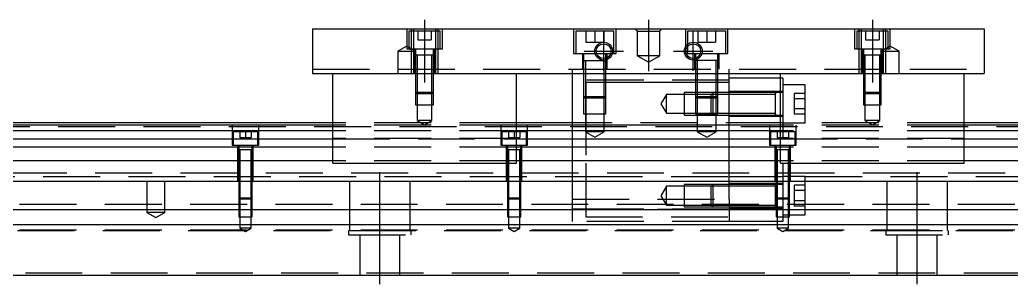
# Model space of a CAD drawing. Extents: x -12 to 879, y -268 to 77.
# Drawn here: x 209.6 to 431, y -224.1 to -165.1 of the extents above; entities that cross this region are included whole.
import ezdxf

# ---------------------------------------------------------------- set-up
doc = ezdxf.new("R2010")
doc.units = 0
doc.linetypes.add('CENTER', pattern=[50.8, 31.75, -6.35, 6.35, -6.35])
doc.linetypes.add('DASHED', pattern=[19.05, 12.7, -6.35])
doc.layers.get('0').update_dxf_attribs({"linetype": 'CONTINUOUS'})
doc.layers.add('CENTER', color=1, linetype='CENTER')

msp = doc.modelspace()

# ---------------------------------------------------------------- linework, layer by layer
at = {"color": 7, "linetype": 'CONTINUOUS'}
for p, q in [((275, -167.12), (425, -167.12)), ((275, -167.12), (275, -177.12)), ((425, -167.12), (425, -177.12)), ((275, -177.12), (425, -177.12)), ((279.5, -197.12), (279.5, -177.12)), ((320.5, -197.12), (320.5, -177.12)), ((333, -188.62), (333, -177.12)), ((368, -188.62), (368, -177.12)), ((379.5, -178.12), (368, -178.12)), ((379.5, -197.12), (379.5, -177.12)), ((420.5, -197.12), (420.5, -177.12)), ((279.5, -188.12), (60.5, -188.12)), ((333, -188.12), (320.5, -188.12)), ((650, -188.12), (420.5, -188.12)), ((279.5, -188.62), (0, -188.62)), ((279.5, -189.87), (0, -189.87)), ((379.5, -188.62), (320.5, -188.62)), ((379.5, -189.87), (320.5, -189.87)), ((700, -188.62), (420.5, -188.62)), ((700, -189.87), (420.5, -189.87)), ((0, -191.65), (279.5, -191.65)), ((320.5, -191.65), (379.5, -191.65)), ((420.5, -191.65), (700, -191.65)), ((279.5, -193.54), (0, -193.54)), ((379.5, -193.54), (320.5, -193.54)), ((700, -193.54), (420.5, -193.54)), ((279.5, -196.6), (0, -196.6)), ((379.5, -196.6), (320.5, -196.6)), ((700, -196.6), (420.5, -196.6)), ((279.5, -197.12), (320.5, -197.12)), ((379.5, -197.12), (420.5, -197.12)), ((0, -201.12), (700, -201.12)), ((0, -207.42), (700, -207.42)), ((0, -210.82), (700, -210.82)), ((0, -222.12), (700, -222.12))]:
    msp.add_line(p, q, dxfattribs=at)
at = {"color": 3, "linetype": 'DASHED'}
for p, q in [((296, -167.12), (296, -171.62)), ((303.5, -167.62), (296.5, -167.62)), ((296.5, -167.62), (296.5, -171.62)), ((297, -167.12), (297, -167.62)), ((297, -167.62), (297, -171.62)), ((297.5, -167.12), (297.5, -177.12)), ((298.5, -167.62), (298.5, -169.62)), ((300, -167.62), (300, -169.62)), ((301.5, -167.62), (301.5, -169.62)), ((302.5, -177.12), (302.5, -167.12)), ((303, -167.62), (303, -167.12)), ((303, -171.62), (303, -167.62)), ((303.5, -171.62), (303.5, -167.62)), ((304, -171.62), (304, -167.12)), ((333.25, -167.12), (333.25, -172.62)), ((342.25, -167.62), (333.75, -167.62)), ((333.75, -167.62), (333.75, -172.62)), ((336, -167.62), (336, -170.12)), ((338, -167.62), (338, -170.12)), ((340, -167.62), (340, -170.12)), ((342.25, -172.62), (342.25, -167.62)), ((342.75, -172.62), (342.75, -167.12)), ((347, -167.12), (347.5, -167.62)), ((347.5, -167.62), (347.5, -173.12)), ((347.5, -167.62), (352.5, -167.62)), ((352.5, -167.62), (353, -167.12)), ((352.5, -173.12), (352.5, -167.62)), ((358.25, -167.12), (358.25, -172.62)), ((367.25, -167.62), (358.75, -167.62)), ((358.75, -167.62), (358.75, -170.56)), ((361, -167.62), (361, -170.12)), ((363, -167.62), (363, -170.12)), ((365, -167.62), (365, -170.12)), ((367.25, -172.62), (367.25, -167.62)), ((367.75, -172.62), (367.75, -167.12)), ((396, -167.12), (396, -171.62)), ((403.5, -167.62), (396.5, -167.62)), ((396.5, -167.62), (396.5, -171.62)), ((397, -167.12), (397, -167.62)), ((397, -167.62), (397, -171.62)), ((397.5, -167.12), (397.5, -177.12)), ((398.5, -167.62), (398.5, -169.62)), ((400, -167.62), (400, -169.62)), ((401.5, -167.62), (401.5, -169.62)), ((402.5, -177.12), (402.5, -167.12)), ((403, -167.62), (403, -167.12)), ((403, -171.62), (403, -167.62)), ((403.5, -171.62), (403.5, -167.62)), ((404, -171.62), (404, -167.12)), ((298.5, -169.62), (300, -169.62)), ((300, -169.62), (301.5, -169.62)), ((336, -170.12), (338, -170.12)), ((338, -170.12), (340, -170.12)), ((361, -170.12), (363, -170.12)), ((363, -170.12), (365, -170.12)), ((398.5, -169.62), (400, -169.62)), ((400, -169.62), (401.5, -169.62)), ((296, -170.97), (294, -172.12)), ((294, -172.12), (298, -172.12)), ((294, -172.12), (294, -177.12)), ((298, -172.12), (296, -170.97)), ((296, -171.62), (304, -171.62)), ((297, -171.62), (297, -177.12)), ((297.75, -171.62), (297.75, -177.12)), ((298, -171.62), (298, -173.02)), ((302, -173.02), (302, -171.62)), ((302.25, -177.12), (302.25, -171.62)), ((303, -177.12), (303, -171.62)), ((333.25, -172.62), (342.75, -172.62)), ((335.25, -172.62), (335.25, -176.12)), ((335.5, -172.62), (335.5, -174.22)), ((340.5, -173.69), (340.5, -172.62)), ((340.75, -176.12), (340.75, -172.62)), ((358.25, -172.62), (367.75, -172.62)), ((358.75, -170.56), (358.75, -171.04)), ((358.75, -171.04), (358.75, -172.62)), ((360.25, -172.62), (360.25, -176.12)), ((360.5, -172.62), (360.5, -173.69)), ((365.5, -174.22), (365.5, -172.62)), ((365.75, -176.12), (365.75, -172.62)), ((396, -171.62), (404, -171.62)), ((397, -171.62), (397, -177.12)), ((397.75, -171.62), (397.75, -177.12)), ((398, -171.62), (398, -173.02)), ((404, -170.97), (402, -172.12)), ((402, -173.02), (402, -171.62)), ((402, -172.12), (406, -172.12)), ((402.25, -177.12), (402.25, -171.62)), ((403, -177.12), (403, -171.62)), ((406, -172.12), (404, -170.97)), ((406, -177.12), (406, -172.12)), ((298, -173.01), (298, -173.02)), ((298.22, -173.02), (298, -173.02)), ((298, -173.02), (298, -173.03)), ((298, -173.02), (298, -177.12)), ((301.78, -173.02), (298.22, -173.02)), ((298.35, -173.02), (298.35, -177.12)), ((301.65, -177.12), (301.65, -173.02)), ((302, -173.02), (301.78, -173.02)), ((302, -173.02), (302, -173.01)), ((302, -173.03), (302, -173.02)), ((302, -177.12), (302, -173.02)), ((335.5, -174.21), (335.5, -174.22)), ((335.5, -174.22), (335.76, -174.22)), ((335.5, -174.22), (340.5, -174.22)), ((335.5, -174.22), (335.5, -174.22)), ((335.5, -174.22), (335.5, -176.12)), ((335.9, -174.22), (335.9, -176.12)), ((340.1, -176.12), (340.1, -174.22)), ((340.5, -174.06), (340.5, -173.69)), ((340.5, -174.22), (340.5, -174.06)), ((340.5, -174.22), (340.5, -174.21)), ((340.5, -174.22), (340.5, -174.22)), ((340.5, -176.12), (340.5, -174.22)), ((352.5, -173.12), (347.5, -173.12)), ((350, -174.56), (347.5, -173.12)), ((350, -174.56), (352.5, -173.12)), ((360.5, -173.69), (360.5, -174.06)), ((360.5, -174.06), (360.5, -174.22)), ((360.5, -174.21), (360.5, -174.22)), ((360.76, -174.22), (360.5, -174.22)), ((360.5, -174.22), (360.5, -174.22)), ((360.5, -174.22), (360.5, -176.12)), ((365.24, -174.22), (360.76, -174.22)), ((360.9, -174.22), (360.9, -176.12)), ((365.1, -176.12), (365.1, -174.22)), ((365.5, -174.22), (365.24, -174.22)), ((365.5, -174.22), (365.5, -174.21)), ((365.5, -174.22), (365.5, -174.22)), ((365.5, -176.12), (365.5, -174.22)), ((398, -173.01), (398, -173.02)), ((398.22, -173.02), (398, -173.02)), ((398, -173.02), (398, -177.12)), ((398, -173.02), (398, -173.03)), ((401.78, -173.02), (398.22, -173.02)), ((398.35, -173.02), (398.35, -177.12)), ((401.65, -177.12), (401.65, -173.02)), ((402, -173.02), (401.78, -173.02)), ((402, -173.02), (402, -173.01)), ((402, -177.12), (402, -173.02)), ((402, -173.03), (402, -173.02)), ((275, -176.12), (425, -176.12)), ((333, -177.12), (333, -176.12)), ((335.5, -176.12), (335.5, -177.12)), ((335.5, -176.12), (335.5, -177.12)), ((335.9, -176.12), (335.9, -177.12)), ((340.1, -177.12), (340.1, -176.12)), ((340.5, -177.12), (340.5, -176.12)), ((340.5, -177.12), (340.5, -176.12)), ((360.5, -176.12), (360.5, -177.12)), ((360.5, -176.12), (360.5, -177.12)), ((360.9, -176.12), (360.9, -177.12)), ((365.1, -177.12), (365.1, -176.12)), ((365.5, -177.12), (365.5, -176.12)), ((365.5, -177.12), (365.5, -176.12)), ((368, -177.12), (368, -176.12)), ((298, -177.12), (298, -181.27)), ((298, -177.12), (298, -181.27)), ((298.35, -177.12), (298.35, -181.62)), ((301.65, -181.62), (301.65, -177.12)), ((302, -181.27), (302, -177.12)), ((302, -181.27), (302, -177.12)), ((368, -178.62), (333, -178.62)), ((335.5, -177.12), (335.5, -182.22)), ((335.5, -177.12), (335.5, -182.22)), ((335.9, -177.12), (335.9, -182.62)), ((336, -179.12), (336, -182.62)), ((340.1, -179.12), (336, -179.12)), ((340.1, -182.62), (340.1, -177.12)), ((340.5, -179.12), (340.1, -179.12)), ((340.5, -182.22), (340.5, -177.12)), ((340.5, -182.22), (340.5, -177.12)), ((345.5, -179.12), (340.5, -179.12)), ((354.5, -179.12), (345.5, -179.12)), ((360.5, -179.12), (354.5, -179.12)), ((360.5, -177.12), (360.5, -182.22)), ((360.5, -177.12), (360.5, -182.22)), ((360.9, -179.12), (360.5, -179.12)), ((360.9, -177.12), (360.9, -182.62)), ((365.1, -179.12), (360.9, -179.12)), ((365.1, -182.62), (365.1, -177.12)), ((365.5, -179.12), (365.1, -179.12)), ((365.5, -182.22), (365.5, -177.12)), ((365.5, -182.22), (365.5, -177.12)), ((368, -179.12), (365.5, -179.12)), ((380, -178.12), (379.5, -178.12)), ((380, -178.12), (380, -201.12)), ((398, -177.12), (398, -181.27)), ((398, -177.12), (398, -181.27)), ((398.35, -177.12), (398.35, -181.62)), ((401.65, -181.62), (401.65, -177.12)), ((402, -181.27), (402, -177.12)), ((402, -181.27), (402, -177.12)), ((298, -181.27), (302, -181.27)), ((298, -181.27), (298, -184.12)), ((298, -181.27), (298.35, -181.62)), ((301.65, -181.62), (302, -181.27)), ((302, -184.12), (302, -181.27)), ((358, -181.37), (358, -186.37)), ((360.5, -181.37), (358, -181.37)), ((360.9, -181.37), (360.5, -181.37)), ((364.4, -181.37), (360.9, -181.37)), ((364.4, -181.37), (364, -181.77)), ((364.4, -181.37), (364.4, -182.62)), ((365.1, -181.37), (364.4, -181.37)), ((365.1, -181.37), (364.4, -181.37)), ((365.5, -181.37), (365.1, -181.37)), ((365.5, -181.37), (365.1, -181.37)), ((368, -181.37), (365.5, -181.37)), ((368, -181.37), (365.5, -181.37)), ((380, -181.12), (368, -181.12)), ((373, -181.37), (368, -181.37)), ((373.1, -181.37), (373, -181.37)), ((373.35, -181.37), (373.1, -181.37)), ((376.65, -181.37), (373.35, -181.37)), ((376.9, -181.37), (376.65, -181.37)), ((377, -181.37), (376.9, -181.37)), ((378.41, -181.37), (377, -181.37)), ((378.4, -181.37), (378.4, -181.63)), ((378.4, -181.63), (378.4, -181.37)), ((378.4, -181.37), (378.4, -181.63)), ((378.4, -181.63), (378.4, -181.37)), ((380, -181.37), (378.4, -181.37)), ((385, -179.62), (380, -179.62)), ((385, -188.12), (385, -179.62)), ((398, -181.27), (402, -181.27)), ((398, -181.27), (398, -184.12)), ((398, -181.27), (398.35, -181.62)), ((401.65, -181.62), (402, -181.27)), ((402, -184.12), (402, -181.27)), ((301.65, -181.62), (298.35, -181.62)), ((298.35, -181.62), (298.35, -184.12)), ((301.65, -184.12), (301.65, -181.62)), ((335.5, -182.22), (340.5, -182.22)), ((335.5, -182.22), (335.5, -186.12)), ((335.5, -182.22), (335.9, -182.62)), ((340.1, -182.62), (335.9, -182.62)), ((335.9, -182.62), (335.9, -186.12)), ((336, -182.62), (336, -197.12)), ((340.1, -182.62), (340.5, -182.22)), ((340.1, -186.12), (340.1, -182.62)), ((340.5, -186.12), (340.5, -182.22)), ((354, -181.77), (352.79, -183.87)), ((354, -185.97), (354, -181.77)), ((358, -181.77), (354, -181.77)), ((364, -181.77), (358, -181.77)), ((360.5, -182.22), (365.5, -182.22)), ((360.5, -182.22), (360.5, -186.12)), ((360.5, -182.22), (360.9, -182.62)), ((365.1, -182.62), (360.9, -182.62)), ((360.9, -182.62), (360.9, -186.12)), ((364, -182.62), (364, -181.77)), ((365.1, -181.77), (364, -181.77)), ((364, -185.97), (364, -182.62)), ((364.4, -182.62), (364.4, -186.37)), ((365.5, -181.77), (365.1, -181.77)), ((365.1, -182.62), (365.5, -182.22)), ((365.1, -186.12), (365.1, -182.62)), ((368, -181.77), (365.5, -181.77)), ((365.5, -186.12), (365.5, -182.22)), ((373, -181.77), (368, -181.77)), ((377, -181.77), (373, -181.77)), ((378.4, -181.77), (377, -181.77)), ((378.4, -183.72), (378.4, -181.63)), ((378.4, -186.11), (378.4, -183.72)), ((382.5, -181.56), (382.5, -182.72)), ((385, -181.56), (382.5, -181.56)), ((385, -182.72), (382.5, -182.72)), ((382.5, -182.72), (382.5, -185.02)), ((401.65, -181.62), (398.35, -181.62)), ((398.35, -181.62), (398.35, -184.12)), ((401.65, -184.12), (401.65, -181.62)), ((298, -184.12), (302, -184.12)), ((298.35, -184.12), (298.35, -187.62)), ((301.65, -187.62), (301.65, -184.12)), ((352.79, -183.87), (354, -185.97)), ((354, -185.97), (358, -185.97)), ((358, -185.97), (364, -185.97)), ((364, -185.97), (368, -185.97)), ((364, -185.97), (364.4, -186.37)), ((364, -185.97), (368, -185.97)), ((368, -185.97), (378.4, -185.97)), ((378.4, -186.37), (378.4, -185.97)), ((385, -185.02), (382.5, -185.02)), ((382.5, -185.02), (382.5, -186.18)), ((398, -184.12), (402, -184.12)), ((398.35, -184.12), (398.35, -187.62)), ((401.65, -187.62), (401.65, -184.12)), ((320.5, -188.12), (279.5, -188.12)), ((301.65, -187.62), (298.35, -187.62)), ((298.35, -187.62), (300, -188.57)), ((300, -188.57), (301.65, -187.62)), ((336, -188.12), (333, -188.12)), ((335.5, -186.12), (340.5, -186.12)), ((335.9, -186.12), (335.9, -190.12)), ((380, -188.12), (336, -188.12)), ((340.1, -190.12), (340.1, -186.12)), ((358, -186.37), (364.4, -186.37)), ((360.5, -186.12), (365.5, -186.12)), ((360.9, -186.12), (360.9, -190.12)), ((364.4, -186.37), (368, -186.37)), ((364.4, -186.37), (368, -186.37)), ((365.1, -190.12), (365.1, -186.12)), ((368, -186.37), (378.41, -186.37)), ((368, -186.62), (380, -186.62)), ((378.4, -186.37), (378.4, -186.11)), ((378.4, -186.11), (378.4, -186.37)), ((378.4, -186.37), (380, -186.37)), ((380, -188.12), (385, -188.12)), ((385, -186.18), (382.5, -186.18)), ((420.5, -188.12), (385, -188.12)), ((401.65, -187.62), (398.35, -187.62)), ((398.35, -187.62), (400, -188.57)), ((400, -188.57), (401.65, -187.62)), ((650, -188.99), (55, -188.99)), ((257, -188.62), (257, -193.12)), ((262.75, -190.12), (257.25, -190.12)), ((257.25, -190.12), (257.25, -193.12)), ((258.75, -190.12), (258.75, -191.42)), ((260, -190.12), (260, -191.42)), ((261.25, -190.12), (261.25, -191.42)), ((262.75, -193.12), (262.75, -190.12)), ((263, -193.12), (263, -188.62)), ((320.5, -188.62), (279.5, -188.62)), ((320.5, -189.87), (279.5, -189.87)), ((320.5, -189.92), (279.5, -189.92)), ((317, -188.62), (317, -193.12)), ((322.75, -190.12), (317.25, -190.12)), ((317.25, -190.12), (317.25, -193.12)), ((318.75, -190.12), (318.75, -191.42)), ((320, -190.12), (320, -191.42)), ((321.25, -190.12), (321.25, -191.42)), ((322.75, -193.12), (322.75, -190.12)), ((323, -193.12), (323, -188.62)), ((333, -197.12), (333, -188.62)), ((340.1, -190.12), (335.9, -190.12)), ((335.9, -190.12), (338, -191.33)), ((338, -191.33), (340.1, -190.12)), ((365.1, -190.12), (360.9, -190.12)), ((360.9, -190.12), (363, -191.33)), ((363, -191.33), (365.1, -190.12)), ((368, -197.12), (368, -188.62)), ((377, -188.62), (377, -193.12)), ((382.75, -190.12), (377.25, -190.12)), ((377.25, -190.12), (377.25, -193.12)), ((378.75, -190.12), (378.75, -191.42)), ((420.5, -188.62), (379.5, -188.62)), ((420.5, -189.87), (379.5, -189.87)), ((420.5, -189.92), (379.5, -189.92)), ((380, -190.12), (380, -191.42)), ((381.25, -190.12), (381.25, -191.42)), ((382.75, -193.12), (382.75, -190.12)), ((383, -193.12), (383, -188.62)), ((258.75, -191.42), (260, -191.42)), ((260, -191.42), (261.25, -191.42)), ((320.5, -191.62), (279.5, -191.62)), ((279.5, -191.65), (320.5, -191.65)), ((318.75, -191.42), (320, -191.42)), ((320, -191.42), (321.25, -191.42)), ((378.75, -191.42), (380, -191.42)), ((420.5, -191.62), (379.5, -191.62)), ((379.5, -191.65), (420.5, -191.65)), ((380, -191.42), (381.25, -191.42)), ((257, -193.12), (263, -193.12)), ((258.25, -193.12), (258.25, -201.12)), ((258.5, -193.12), (258.5, -194.12)), ((258.5, -194.11), (258.5, -194.12)), ((258.62, -194.12), (258.5, -194.12)), ((258.5, -194.12), (258.5, -201.12)), ((258.5, -194.12), (258.5, -194.12)), ((260, -194.12), (258.62, -194.12)), ((258.75, -194.12), (258.75, -201.12)), ((261.38, -194.12), (260, -194.12)), ((261.25, -201.12), (261.25, -194.12)), ((261.5, -194.12), (261.38, -194.12)), ((261.5, -194.12), (261.5, -193.12)), ((261.5, -194.12), (261.5, -194.11)), ((261.5, -201.12), (261.5, -194.12)), ((261.5, -194.12), (261.5, -194.12)), ((261.75, -201.12), (261.75, -193.12)), ((320.5, -193.54), (279.5, -193.54)), ((317, -193.12), (323, -193.12)), ((318.25, -193.12), (318.25, -201.12)), ((318.5, -193.12), (318.5, -194.12)), ((318.5, -194.11), (318.5, -194.12)), ((318.62, -194.12), (318.5, -194.12)), ((318.5, -194.12), (318.5, -201.12)), ((318.5, -194.12), (318.5, -194.12)), ((320, -194.12), (318.62, -194.12)), ((318.75, -194.12), (318.75, -201.12)), ((321.38, -194.12), (320, -194.12)), ((321.25, -201.12), (321.25, -194.12)), ((321.5, -194.12), (321.38, -194.12)), ((321.5, -194.12), (321.5, -193.12)), ((321.5, -194.12), (321.5, -194.11)), ((321.5, -201.12), (321.5, -194.12)), ((321.5, -194.12), (321.5, -194.12)), ((321.75, -201.12), (321.75, -193.12)), ((377, -193.12), (383, -193.12)), ((378.25, -193.12), (378.25, -201.12)), ((378.5, -193.12), (378.5, -194.12)), ((378.5, -194.11), (378.5, -194.12)), ((378.62, -194.12), (378.5, -194.12)), ((378.5, -194.12), (378.5, -201.12)), ((378.5, -194.12), (378.5, -194.12)), ((380, -194.12), (378.62, -194.12)), ((378.75, -194.12), (378.75, -201.12)), ((420.5, -193.54), (379.5, -193.54)), ((381.38, -194.12), (380, -194.12)), ((381.25, -201.12), (381.25, -194.12)), ((381.5, -194.12), (381.38, -194.12)), ((381.5, -194.12), (381.5, -193.12)), ((381.5, -194.12), (381.5, -194.11)), ((381.5, -201.12), (381.5, -194.12)), ((381.5, -194.12), (381.5, -194.12)), ((381.75, -201.12), (381.75, -193.12)), ((320.5, -196.6), (279.5, -196.6)), ((320.5, -196.62), (279.5, -196.62)), ((420.5, -196.6), (379.5, -196.6)), ((420.5, -196.62), (379.5, -196.62)), ((55, -199.24), (650, -199.24)), ((333, -201.12), (333, -197.12)), ((336, -197.12), (336, -201.12)), ((368, -201.12), (368, -197.12)), ((81.5, -200.12), (333, -200.12)), ((238, -201.12), (238, -208.12)), ((242, -208.12), (242, -201.12)), ((258.5, -201.12), (258.5, -204.87)), ((258.5, -201.12), (258.5, -204.87)), ((258.75, -201.12), (258.75, -205.12)), ((261.25, -205.12), (261.25, -201.12)), ((261.5, -204.87), (261.5, -201.12)), ((261.5, -204.87), (261.5, -201.12)), ((283.29, -212.12), (283.29, -201.12)), ((296.71, -201.12), (296.71, -212.12)), ((318.5, -201.12), (318.5, -204.87)), ((318.5, -201.12), (318.5, -204.87)), ((318.75, -201.12), (318.75, -205.12)), ((321.25, -205.12), (321.25, -201.12)), ((321.5, -204.87), (321.5, -201.12)), ((321.5, -204.87), (321.5, -201.12)), ((333, -200.12), (336, -200.12)), ((333, -205.12), (333, -201.12)), ((336, -200.12), (368, -200.12)), ((336, -200.12), (368, -200.12)), ((336, -201.12), (336, -207.42)), ((368, -200.12), (378.5, -200.12)), ((368, -200.12), (378.5, -200.12)), ((368, -205.12), (368, -201.12)), ((378.5, -200.12), (378.75, -200.12)), ((378.5, -200.12), (378.75, -200.12)), ((378.5, -201.12), (378.5, -204.87)), ((378.5, -201.12), (378.5, -204.87)), ((378.75, -200.12), (380, -200.12)), ((378.75, -200.12), (380, -200.12)), ((378.75, -201.12), (378.75, -205.12)), ((381.25, -200.12), (380, -200.12)), ((380, -201.12), (380, -205.12)), ((381.5, -200.12), (381.25, -200.12)), ((381.25, -205.12), (381.25, -201.12)), ((385, -200.12), (381.5, -200.12)), ((381.5, -204.87), (381.5, -201.12)), ((381.5, -204.87), (381.5, -201.12)), ((385, -201.12), (385, -200.12)), ((385, -200.12), (650, -200.12)), ((385, -207.42), (385, -201.12)), ((403.29, -212.12), (403.29, -201.12)), ((416.71, -201.12), (416.71, -212.12)), ((354, -202.27), (352.79, -204.37)), ((354, -206.47), (354, -202.27)), ((358, -202.27), (354, -202.27)), ((358, -201.87), (358, -206.87)), ((364.4, -201.87), (358, -201.87)), ((364, -202.27), (358, -202.27)), ((364.4, -201.87), (364, -202.27)), ((364, -206.47), (364, -202.27)), ((368, -202.27), (364, -202.27)), ((364.4, -201.87), (364.4, -206.87)), ((368, -201.87), (364.4, -201.87)), ((368, -201.87), (364.4, -201.87)), ((380, -201.62), (368, -201.62)), ((378.41, -201.87), (368, -201.87)), ((378.4, -202.27), (368, -202.27)), ((378.4, -206.87), (378.4, -201.87)), ((378.5, -201.87), (378.4, -201.87)), ((378.75, -201.87), (378.5, -201.87)), ((380, -201.87), (378.75, -201.87)), ((382.5, -202.06), (382.5, -203.22)), ((385, -202.06), (382.5, -202.06)), ((385, -203.22), (382.5, -203.22)), ((382.5, -203.22), (382.5, -205.52)), ((258.5, -204.87), (261.5, -204.87)), ((258.5, -204.87), (258.5, -207.42)), ((258.5, -204.87), (258.75, -205.12)), ((261.25, -205.12), (258.75, -205.12)), ((258.75, -205.12), (258.75, -209.12)), ((261.25, -205.12), (261.5, -204.87)), ((261.25, -209.12), (261.25, -205.12)), ((261.5, -207.42), (261.5, -204.87)), ((318.5, -204.87), (321.5, -204.87)), ((318.5, -204.87), (318.5, -207.42)), ((318.5, -204.87), (318.75, -205.12)), ((321.25, -205.12), (318.75, -205.12)), ((318.75, -205.12), (318.75, -209.12)), ((321.25, -205.12), (321.5, -204.87)), ((321.25, -209.12), (321.25, -205.12)), ((321.5, -207.42), (321.5, -204.87)), ((333, -205.12), (368, -205.12)), ((333, -207.42), (333, -205.12)), ((352.79, -204.37), (354, -206.47)), ((368, -205.12), (368, -207.42)), ((378.5, -204.87), (381.5, -204.87)), ((378.5, -204.87), (378.5, -207.42)), ((378.5, -204.87), (378.75, -205.12)), ((381.25, -205.12), (378.75, -205.12)), ((378.75, -205.12), (378.75, -209.12)), ((380, -205.12), (380, -207.42)), ((381.25, -205.12), (381.5, -204.87)), ((381.25, -209.12), (381.25, -205.12)), ((381.5, -207.42), (381.5, -204.87)), ((382.5, -205.52), (382.5, -206.68)), ((385, -205.52), (382.5, -205.52)), ((0, -206.27), (700, -206.27)), ((258.5, -207.42), (258.5, -209.12)), ((261.5, -209.12), (261.5, -207.42)), ((318.5, -207.42), (318.5, -209.12)), ((321.5, -209.12), (321.5, -207.42)), ((333, -207.4), (368, -207.4)), ((336, -207.4), (333, -207.4)), ((333, -210.12), (333, -207.42)), ((368, -207.4), (336, -207.4)), ((336, -207.42), (336, -209.12)), ((354, -206.47), (358, -206.47)), ((358, -206.47), (364, -206.47)), ((358, -206.87), (364.4, -206.87)), ((364, -206.47), (368, -206.47)), ((364, -206.47), (364.4, -206.87)), ((364.4, -206.87), (368, -206.87)), ((364.4, -206.87), (368, -206.87)), ((368, -206.47), (378.4, -206.47)), ((368, -206.87), (378.4, -206.87)), ((368, -207.12), (380, -207.12)), ((368, -207.42), (368, -210.12)), ((378.4, -206.87), (378.41, -206.87)), ((378.4, -206.87), (378.4, -206.87)), ((378.4, -206.87), (378.5, -206.87)), ((378.5, -206.87), (380, -206.87)), ((378.5, -207.42), (378.5, -209.12)), ((380, -207.42), (380, -209.12)), ((381.5, -209.12), (381.5, -207.42)), ((385, -206.68), (382.5, -206.68)), ((385, -208.62), (385, -207.42)), ((242, -208.12), (238, -208.12)), ((238, -208.12), (240, -209.27)), ((240, -209.27), (242, -208.12)), ((258.5, -209.12), (261.5, -209.12)), ((258.75, -209.12), (258.75, -211.62)), ((261.25, -211.62), (261.25, -209.12)), ((318.5, -209.12), (321.5, -209.12)), ((318.75, -209.12), (318.75, -211.62)), ((321.25, -211.62), (321.25, -209.12)), ((368, -210.12), (333, -210.12)), ((336, -209.12), (368, -209.12)), ((380, -210.12), (368, -210.12)), ((378.5, -209.12), (381.5, -209.12)), ((378.75, -209.12), (378.75, -211.62)), ((380, -208.62), (381.5, -208.62)), ((380, -209.12), (380, -210.12)), ((381.25, -211.62), (381.25, -209.12)), ((381.5, -208.62), (385, -208.62)), ((0, -211.97), (700, -211.97)), ((56.71, -212.12), (643.29, -212.12)), ((261.25, -211.62), (258.75, -211.62)), ((258.75, -211.62), (260, -212.34)), ((260, -212.34), (261.25, -211.62)), ((283, -212.12), (297, -212.12)), ((283, -212.12), (283, -213.12)), ((297, -213.12), (297, -212.12)), ((321.25, -211.62), (318.75, -211.62)), ((318.75, -211.62), (320, -212.34)), ((320, -212.34), (321.25, -211.62)), ((381.25, -211.62), (378.75, -211.62)), ((378.75, -211.62), (380, -212.34)), ((380, -212.34), (381.25, -211.62)), ((403, -212.12), (417, -212.12)), ((403, -212.12), (403, -213.12)), ((417, -213.12), (417, -212.12)), ((283, -213.12), (297, -213.12)), ((285.5, -213.12), (285.5, -222.12)), ((294.5, -222.12), (294.5, -213.12)), ((403, -213.12), (417, -213.12)), ((405.5, -213.12), (405.5, -222.12)), ((414.5, -222.12), (414.5, -213.12)), ((77.5, -221.62), (700, -221.62))]:
    msp.add_line(p, q, dxfattribs=at)
at = {"color": 3, "linetype": 'CONTINUOUS'}
for centre in [(340, -172.12), (360, -172.12)]:
    msp.add_circle(centre, 2, dxfattribs=at)
at = {"color": 7, "linetype": 'CONTINUOUS'}
for centre in [(340, -172.12), (360, -172.12)]:
    msp.add_circle(centre, 1.65, dxfattribs=at)
at = {"layer": 'CENTER', "color": 1, "linetype": 'CENTER'}
for p, q in [((300, -165.12), (300, -179.12)), ((350, -165.12), (350, -176.56)), ((400, -165.12), (400, -179.12)), ((340, -176.52), (340, -167.72)), ((360, -176.52), (360, -167.72)), ((335.6, -172.12), (344.4, -172.12)), ((355.6, -172.12), (364.4, -172.12)), ((290, -224.12), (290, -199.12)), ((410, -224.12), (410, -199.12))]:
    msp.add_line(p, q, dxfattribs=at)

doc.saveas('drawing.dxf')
